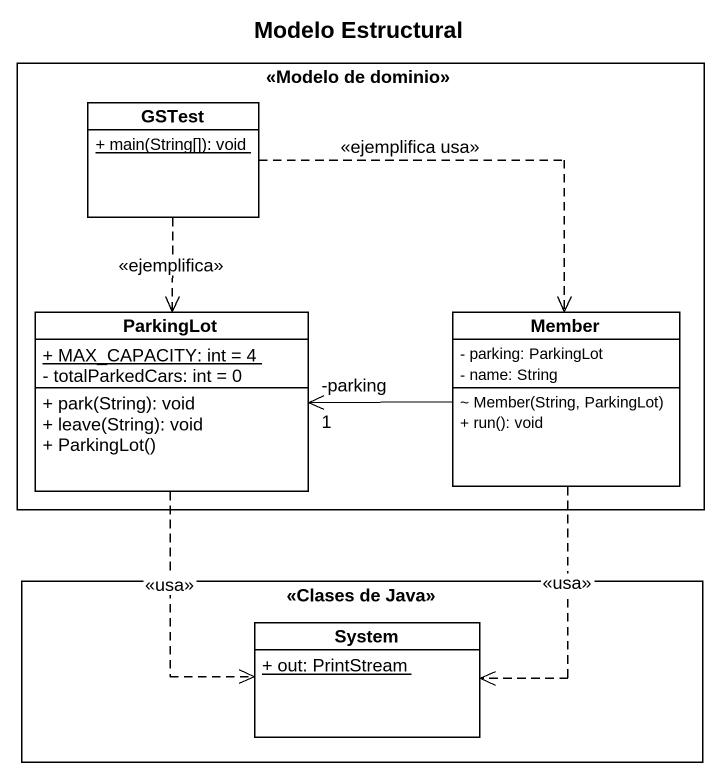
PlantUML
@startuml
title Modelo Estructural
hide circle
hide empty members
skinparam classAttributeIconSize 0
rectangle "<<Modelo de dominio>>" as Modelo_de_dominio {
  class GSTest {
    {static} + main(String[]): void
  }
  class ParkingLot {
    {static} + MAX_CAPACITY: int = 4
    - totalParkedCars: int = 0
    + park(String): void
    + leave(String): void
    + ParkingLot()
  }
  class Member {
    - parking: ParkingLot
    - name: String
    ~ Member(String, ParkingLot)
    + run(): void
  }
}
rectangle "<<Clases de Java>>" as Clases_de_Java {
  class System {
    {static} + out: PrintStream
  }
}
GSTest ..> ParkingLot : <<ejemplifica>>
GSTest ..> Member : <<ejemplifica usa>>
ParkingLot ..> System : <<usa>>
Member -left-> "-parking\n1" ParkingLot
Member ..> System : <<usa>>
@enduml
